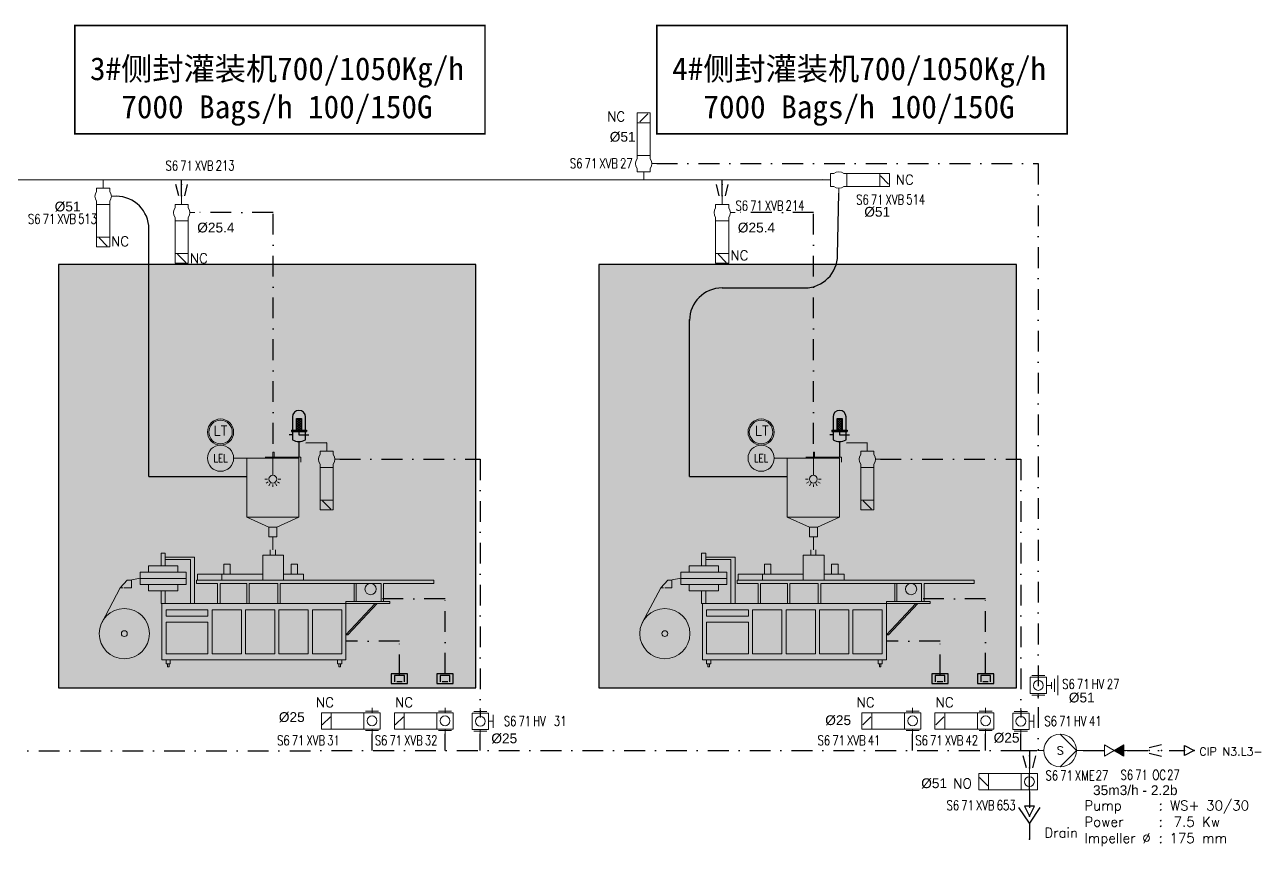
# Model space of a CAD drawing. Header units: inches. Extents: x 16718 to 18814, y 21622 to 22944.
# Drawn here: x 18435.3 to 18813.6, y 22213 to 22464.5 of the extents above; entities that cross this region are included whole.
import ezdxf
from ezdxf.enums import TextEntityAlignment as Align

# ---------------------------------------------------------------- set-up
doc = ezdxf.new("R2010")
doc.units = ezdxf.units.IN
doc.header["$MEASUREMENT"] = 0
doc.linetypes.add('ACAD_ISO02W100', pattern=[15, 12, -3])
doc.linetypes.add('DASHDOT2', pattern=[12.7, 6.35, -3.175, 0, -3.175])
for name, color, linetype, lineweight in [('$31 Equipment', 7, 'Continuous', 9), ('19 Pipe Process', 30, 'Continuous', 30), ('31 Equipment', 7, 'Continuous', 9), ('33 Instruments Labels', 7, 'Continuous', 9), ('AM_0', 7, 'Continuous', 30)]:
    doc.layers.add(name, color=color, linetype=linetype, lineweight=lineweight)
for name, color, linetype in [('DIAMETRE', 7, 'Continuous'), ('MATERIEL-DIVERS', 7, 'Continuous'), ('POMPES-PROCESS', 7, 'Continuous'), ('REPERES', 7, 'Continuous'), ('techn-data', 7, 'Continuous'), ('TEXTES', 7, 'Continuous'), ('TUYAUTERIE-NEP', 4, 'DASHDOT2'), ('TUYAUTERIE-PROCESS', 30, 'Continuous'), ('TXT_FR', 7, 'Continuous'), ('VANNES', 7, 'Continuous'), ('VANNES-PROCESS', 7, 'Continuous')]:
    doc.layers.add(name, color=color, linetype=linetype)
doc.layers.add('FOURNITURE CLIENT', color=7, linetype='Continuous', true_color=0xc8e6e6)
doc.layers.get('REPERES').off()
doc.styles.add('ROMANS', font='ROMANS.SHX')
doc.styles.add('ROMANT', font='romant')
doc.styles.get("Standard").update_dxf_attribs({"font": 'arial.ttf'})
doc.styles.add('USER3', font='ITALIC.SHX', dxfattribs={"bigfont": 'gbcbig.shx'})

# ---------------------------------------------------------------- blocks, each defined once
blk = doc.blocks.new('APV-FCE-NRV-GEN-1')
at = {"layer": '31 Equipment'}
h = blk.add_hatch(dxfattribs=at)
h.set_pattern_fill('ANSI31', color=256, scale=0.01, style=0)
h.set_pattern_definition([(45, (0, 0), (-0.02245064, 0.02245064), [])])
h.paths.add_polyline_path([(3, 1.75), (3, -1.75), (0, 0)])
at = {"layer": '31 Equipment', "linetype": 'ACAD_ISO02W100', "ltscale": 38}
for p, q in [((-3, 0), (-5, 0)), ((0, 0), (-3, 1.75)), ((-3, 1.75), (-3, -1.75)), ((0, 0), (-3, -1.75)), ((0, 0), (3, 1.75)), ((0, 0), (3, -1.75)), ((3, 1.75), (3, -1.75)), ((3, 0), (5, 0))]:
    blk.add_line(p, q, dxfattribs=at)
blk = doc.blocks.new('APV-PMP-GEN-CENTRI-1')
at = {"layer": '31 Equipment', "ltscale": 38}
for p, q in [((5, 0), (0, 5)), ((-5, 0), (-7, 0)), ((5, 0), (0, -5)), ((5, 0), (7, 0))]:
    blk.add_line(p, q, dxfattribs=at)
blk.add_circle((0, 0), 5, dxfattribs=at)
at = {"layer": '31 Equipment', "style": 'ROMANT', "flags": 8}
blk.add_attdef('I', text='', height=2.5, dxfattribs=at).set_placement((0, 0), align=Align.MIDDLE)
blk = doc.blocks.new('APV-VLV-SSEAT-SW41-3')
at = {"layer": '31 Equipment', "ltscale": 38}
for p, q in [((1.25, 15.25), (-1.25, 12.75)), ((-2, 2.5), (-2, 1.5)), ((2, 2.5), (2, 1.5)), ((2.5, 0), (4, 0)), ((-2, -2.5), (-2, -1.5)), ((2, -2.5), (-2, -2.5)), ((-2, -2.5), (2, -2.5)), ((0, -2.5), (0, -5)), ((2, -2.5), (2, -1.5))]:
    blk.add_line(p, q, dxfattribs=at)
for points in [[(-2, 12.5), (2, 12.5), (2, 15.5), (-2, 15.5)], [(-2, 2.5), (2, 2.5), (2, 12.5), (-2, 12.5)]]:
    blk.add_lwpolyline(points, close=True, dxfattribs=at)
for start, end in [(143.1301, 216.8699), (323.1301, 36.8699)]:
    blk.add_arc((0, 0), 2.5, start, end, dxfattribs=at)
blk = doc.blocks.new('wqs2qw')
at = {"layer": '31 Equipment'}
for p, q in [((30406.37, 63686.77), (30405.98, 63686.77)), ((30405.98, 63686.77), (30405.98, 63684.82)), ((30406.37, 63684.82), (30406.37, 63686.77)), ((30406.43, 63677.94), (30406.43, 63686.44)), ((30395.72, 63682.87), (30395.72, 63684.82)), ((30395.72, 63684.82), (30409.35, 63684.82)), ((30416.41, 63684.39), (30396.42, 63684.39)), ((30396.42, 63684.39), (30396.42, 63661.87)), ((30416.41, 63661.87), (30416.41, 63684.39)), ((30404.43, 63676.44), (30403.43, 63676.44)), ((30404.7, 63675.44), (30403.83, 63674.94)), ((30405.43, 63674.7), (30404.93, 63673.84)), ((30406.43, 63674.44), (30406.43, 63673.44)), ((30407.43, 63674.7), (30407.93, 63673.84)), ((30408.16, 63675.44), (30409.03, 63674.94)), ((30408.43, 63676.44), (30409.43, 63676.44)), ((30396.42, 63661.87), (30416.41, 63661.87)), ((30404.91, 63658.11), (30396.42, 63661.87)), ((30407.91, 63658.11), (30404.91, 63658.11)), ((30404.91, 63654.36), (30404.91, 63658.11)), ((30407.91, 63658.11), (30416.41, 63661.87)), ((30407.91, 63658.11), (30407.91, 63654.36)), ((30407.91, 63654.36), (30404.91, 63654.36)), ((30406.43, 63654.44), (30406.43, 63649.44)), ((30405.43, 63649.44), (30405.43, 63647.44)), ((30407.43, 63649.44), (30407.43, 63647.44)), ((30396.95, 63643.86), (30396.95, 63640.1)), ((30399.45, 63643.86), (30396.95, 63643.86)), ((30399.45, 63640.1), (30399.45, 63643.86)), ((30402.31, 63647.35), (30402.31, 63637.74)), ((30410.31, 63647.35), (30402.31, 63647.35)), ((30410.31, 63637.74), (30410.31, 63647.35)), ((30422.69, 63643.86), (30422.69, 63640.1)), ((30425.19, 63643.86), (30422.69, 63643.86)), ((30425.19, 63640.1), (30425.19, 63643.86)), ((30436.38, 63646.63), (30447.57, 63646.63)), ((30436.38, 63628.85), (30436.38, 63646.63)), ((30437.98, 63645.67), (30437.98, 63628.85)), ((30447.57, 63645.67), (30437.98, 63645.67)), ((30447.57, 63648.07), (30447.57, 63643.27)), ((30449.17, 63648.07), (30447.57, 63648.07)), ((30449.17, 63643.27), (30449.17, 63648.07)), ((30394.71, 63640.1), (30402.2, 63640.1)), ((30394.71, 63637.85), (30394.71, 63640.1)), ((30402.2, 63640.1), (30399.45, 63640.1)), ((30410.2, 63640.1), (30435.19, 63640.1)), ((30425.94, 63640.1), (30410.2, 63640.1)), ((30425.94, 63637.85), (30425.94, 63640.1)), ((30435.19, 63640.1), (30435.19, 63637.85)), ((30457.17, 63640.86), (30439.57, 63640.86)), ((30439.57, 63640.86), (30439.57, 63636.06)), ((30442.77, 63640.86), (30439.57, 63640.86)), ((30442.77, 63643.27), (30453.97, 63643.27)), ((30442.77, 63643.27), (30442.77, 63640.86)), ((30447.57, 63643.27), (30442.77, 63643.27)), ((30453.97, 63643.27), (30449.17, 63643.27)), ((30453.97, 63640.86), (30453.97, 63643.27)), ((30457.17, 63640.86), (30453.97, 63640.86)), ((30457.17, 63636.06), (30457.17, 63640.86)), ((30344.9, 63637.74), (30378.49, 63637.74)), ((30344.9, 63636.54), (30344.9, 63637.74)), ((30364.09, 63636.54), (30344.9, 63636.54)), ((30364.09, 63629.57), (30364.09, 63636.54)), ((30365.05, 63636.54), (30365.05, 63629.57)), ((30374.49, 63636.54), (30365.05, 63636.54)), ((30396.71, 63637.74), (30367.13, 63637.74)), ((30368.73, 63636.54), (30396.71, 63636.54)), ((30374.49, 63629.57), (30374.49, 63636.54)), ((30375.29, 63636.54), (30375.29, 63629.57)), ((30378.49, 63636.54), (30375.29, 63636.54)), ((30435.58, 63637.74), (30391.6, 63637.74)), ((30391.6, 63636.54), (30403.59, 63636.54)), ((30403.59, 63636.54), (30403.59, 63628.85)), ((30404.55, 63636.54), (30415.43, 63636.54)), ((30404.55, 63628.85), (30404.55, 63636.54)), ((30415.43, 63636.54), (30415.43, 63628.85)), ((30416.39, 63636.54), (30426.62, 63636.54)), ((30416.39, 63628.85), (30416.39, 63636.54)), ((30426.62, 63636.54), (30426.62, 63629.33)), ((30427.58, 63636.54), (30435.58, 63636.54)), ((30427.58, 63628.85), (30427.58, 63636.54)), ((30435.58, 63636.54), (30435.58, 63637.74)), ((30439.57, 63638.46), (30457.17, 63638.46)), ((30439.57, 63636.06), (30442.77, 63636.06)), ((30453.97, 63636.06), (30442.77, 63636.06)), ((30442.77, 63636.06), (30442.77, 63633.66)), ((30453.97, 63636.06), (30457.17, 63636.06)), ((30453.97, 63633.66), (30453.97, 63636.06)), ((30457.18, 63638.6), (30457.18, 63638.6)), ((30460.42, 63637.85), (30457.18, 63638.6)), ((30460.52, 63637.74), (30460.52, 63634.86)), ((30462.12, 63637.74), (30460.52, 63637.74)), ((30460.52, 63634.86), (30463.24, 63634.86)), ((30464.84, 63634.86), (30462.12, 63637.74)), ((30463.72, 63634.86), (30464.84, 63634.86)), ((30464.84, 63634.86), (30471.88, 63621.4)), ((30361.7, 63629.57), (30378.49, 63629.57)), ((30361.7, 63628.85), (30361.7, 63629.57)), ((30375.29, 63629.57), (30374.49, 63629.57)), ((30378.49, 63629.57), (30378.49, 63628.85)), ((30442.77, 63633.66), (30447.57, 63633.66)), ((30447.57, 63633.66), (30449.17, 63633.66)), ((30447.57, 63633.66), (30447.57, 63628.85)), ((30449.17, 63633.66), (30453.97, 63633.66)), ((30449.17, 63628.85), (30449.17, 63633.66)), ((30366.49, 63628.85), (30361.7, 63628.85)), ((30365.69, 63628.85), (30367.29, 63628.85)), ((30378.49, 63628.85), (30365.69, 63628.85)), ((30377.69, 63616.84), (30366.49, 63628.85)), ((30367.29, 63628.85), (30378.49, 63616.84)), ((30378.49, 63628.85), (30388.08, 63628.85)), ((30378.49, 63607.23), (30378.49, 63628.85)), ((30380.09, 63626.45), (30391.28, 63626.45)), ((30380.09, 63609.63), (30380.09, 63626.45)), ((30384.88, 63628.85), (30448.85, 63628.85)), ((30391.28, 63626.45), (30391.28, 63609.63)), ((30392.88, 63626.45), (30404.07, 63626.45)), ((30392.88, 63609.63), (30392.88, 63626.45)), ((30403.59, 63628.85), (30404.55, 63628.85)), ((30404.07, 63626.45), (30404.07, 63609.63)), ((30405.67, 63626.45), (30405.67, 63609.63)), ((30416.87, 63626.45), (30405.67, 63626.45)), ((30415.43, 63628.85), (30416.39, 63628.85)), ((30416.87, 63609.63), (30416.87, 63626.45)), ((30418.47, 63626.45), (30418.47, 63609.63)), ((30429.66, 63626.45), (30418.47, 63626.45)), ((30426.62, 63629.33), (30426.62, 63628.85)), ((30429.66, 63609.63), (30429.66, 63626.45)), ((30431.26, 63626.45), (30447.25, 63626.45)), ((30431.26, 63624.04), (30431.26, 63626.45)), ((30437.98, 63628.85), (30436.38, 63628.85)), ((30447.25, 63626.45), (30447.25, 63624.04)), ((30447.57, 63628.85), (30449.17, 63628.85)), ((30448.85, 63628.85), (30448.85, 63607.23)), ((30447.25, 63624.04), (30431.26, 63624.04)), ((30431.26, 63621.64), (30447.25, 63621.64)), ((30431.26, 63609.63), (30431.26, 63621.64)), ((30447.25, 63621.64), (30447.25, 63609.63)), ((30378.49, 63616.84), (30377.69, 63616.84)), ((30391.28, 63607.23), (30378.49, 63607.23)), ((30391.28, 63609.63), (30380.09, 63609.63)), ((30380.09, 63605.78), (30380.09, 63607.23)), ((30381.68, 63607.23), (30381.68, 63605.78)), ((30448.85, 63607.23), (30384.88, 63607.23)), ((30404.07, 63609.63), (30392.88, 63609.63)), ((30405.67, 63609.63), (30416.87, 63609.63)), ((30418.47, 63609.63), (30429.66, 63609.63)), ((30447.25, 63609.63), (30431.26, 63609.63)), ((30445.65, 63605.78), (30445.65, 63607.23)), ((30447.25, 63607.23), (30447.25, 63605.78)), ((30381.68, 63605.78), (30380.09, 63605.78)), ((30380.57, 63605.78), (30380.57, 63604.58)), ((30381.2, 63605.78), (30380.57, 63605.78)), ((30380.57, 63604.58), (30381.2, 63604.58)), ((30381.2, 63604.58), (30381.2, 63605.78)), ((30447.25, 63605.78), (30445.65, 63605.78)), ((30446.77, 63605.78), (30446.13, 63605.78)), ((30446.13, 63605.78), (30446.13, 63604.58)), ((30446.13, 63604.58), (30446.77, 63604.58)), ((30446.77, 63604.58), (30446.77, 63605.78))]:
    blk.add_line(p, q, dxfattribs=at)
at = {"layer": '31 Equipment', "color": 7}
blk.add_line((30421.43, 63684.44), (30416.43, 63684.44), dxfattribs=at)
at = {"layer": '31 Equipment'}
for centre, radius in [((30426.43, 63694.44), 5), ((30426.43, 63694.44), 4.5), ((30406.43, 63676.44), 1.5), ((30369.05, 63634.38), 2.16), ((30463.24, 63617.32), 9.6), ((30463.24, 63617.32), 1.12)]:
    blk.add_circle(centre, radius, dxfattribs=at)
at = {"layer": '31 Equipment', "color": 7}
blk.add_circle((30426.43, 63684.44), 5, dxfattribs=at)
at = {"layer": '31 Equipment'}
for points in [[(30462.99, 63634.86), (30463.49, 63634.86), (30462.99, 63627.9), (30463.49, 63627.4)], [(30463.49, 63608.18), (30462.99, 63608.68), (30463.49, 63634.86), (30462.99, 63634.86)], [(30462.99, 63627.9), (30463.49, 63627.4), (30448.85, 63627.9), (30448.85, 63627.4)], [(30448.85, 63608.18), (30448.85, 63608.68), (30463.49, 63608.18), (30462.99, 63608.68)]]:
    blk.add_trace(points, dxfattribs=at)
blk = doc.blocks.new('CR')
at = {"color": 7}
for p, q in [((-2.5, 2.5), (2.5, 1.25)), ((2.5, 1.25), (2.5, 1.25)), ((2.5, -1.25), (-2.5, -2.5))]:
    blk.add_line(p, q, dxfattribs=at)
at = {"color": 7, "extrusion": (-1, 0, 0)}
blk.add_point((-2.5, 0), dxfattribs=at)
at = {"color": 7, "extrusion": (1, 0, 0)}
blk.add_point((2.5, 0), dxfattribs=at)
blk = doc.blocks.new('*X53')
at = {"color": 0}
for p, q in [((688.5, 377.37), (691.13, 380)), ((688.5, 378.79), (689.71, 380)), ((688.5, 375.96), (691.5, 378.96)), ((688.5, 374.54), (691.5, 377.54)), ((688.5, 373.13), (691.5, 376.13)), ((689.78, 373), (691.5, 374.72)), ((691.2, 373), (691.5, 373.3))]:
    blk.add_line(p, q, dxfattribs=at)
blk = doc.blocks.new('SAFILT')
for p, q in [((-4, 11), (-4, 3)), ((-1.5, 3), (-1.5, 10)), ((-1.5, 10), (1.5, 10)), ((1.5, 10), (1.5, 3)), ((4, 3), (4, 11)), ((-4, 0), (-6, 0)), ((-4.68, 3), (-4.68, 2)), ((-4.68, 3), (4.68, 3)), ((-4.68, 2), (4.68, 2)), ((-4, 2), (-4, -3)), ((0, 3), (0, 0)), ((0, 0), (6, 0)), ((4, -3), (4, 2)), ((4.68, 3), (4.68, 2)), ((0, -4), (0, -6))]:
    blk.add_line(p, q)
for centre, radius, start, end in [((0, 11), 4, 0, 180), ((0, 4.5), 8.5, 241.92751, 298.07249)]:
    blk.add_arc(centre, radius, start, end)
at = {"xscale": -1}
blk.add_blockref('*X53', (690, -370), dxfattribs=at)
blk.add_blockref('*X53', (-690, -370))
blk = doc.blocks.new('APV-VLVM-BFLY-SVS-1')
at = {"layer": '31 Equipment', "ltscale": 38}
for p, q in [((-2, 4), (2, 4)), ((0, 2.5), (0, 4)), ((-2.5, 0), (-4, 0)), ((2.5, 2.5), (-2.5, 2.5)), ((-2.5, 2.5), (-2.5, -2.5)), ((2.5, -2.5), (2.5, 2.5)), ((2.5, 0), (4, 0)), ((-2.5, -2.5), (2.5, -2.5))]:
    blk.add_line(p, q, dxfattribs=at)
at = {"layer": '31 Equipment'}
for p, q in [((-3, 2), (-3, -2)), ((3, -2), (3, 2))]:
    blk.add_line(p, q, dxfattribs=at)
at = {"layer": '31 Equipment', "ltscale": 38}
blk.add_circle((0, 0), 1.5, dxfattribs=at)
blk = doc.blocks.new('RACCORD')
for p, q in [((-0.5, 2.5), (2.5, 2.5)), ((-0.5, -2.5), (-0.5, 2.5)), ((2.5, 2.5), (2.5, -2.5)), ((2.5, -2.5), (-0.5, -2.5))]:
    blk.add_line(p, q)
at = {"color": 7}
for p, q in [((0, 1.5), (2, 1.5)), ((0, 0.83), (0, -0.83)), ((2, 1.5), (2, -1.5)), ((0, -0.83), (0, -0.83)), ((2, -1.5), (0, -1.5))]:
    blk.add_line(p, q, dxfattribs=at)
blk = doc.blocks.new('FLE23-A')
at = {"color": 7}
for p, q in [((0, 1.5), (-3, 0)), ((-3, 0), (0, -1.5)), ((0, -1.5), (0, 1.5))]:
    blk.add_line(p, q, dxfattribs=at)
at = {"layer": 'MATERIEL-DIVERS', "color": 7, "extrusion": (-1, 0, 0)}
blk.add_point((-3, 0), dxfattribs=at)
at = {"layer": 'MATERIEL-DIVERS', "color": 2}
for p in [(-3, 0), (0, 0)]:
    blk.add_point(p, dxfattribs=at)
at = {"layer": 'MATERIEL-DIVERS', "color": 7, "extrusion": (1, 0, 0)}
blk.add_point((0, 0), dxfattribs=at)
blk = doc.blocks.new('FLE23')
at = {"color": 7}
for p, q in [((0, -1.5), (0, 1.5)), ((0, 1.5), (3, 0)), ((3, 0), (0, -1.5))]:
    blk.add_line(p, q, dxfattribs=at)
at = {"layer": 'MATERIEL-DIVERS', "color": 2}
for p in [(0, 0), (3, 0)]:
    blk.add_point(p, dxfattribs=at)
at = {"layer": 'MATERIEL-DIVERS', "color": 7, "extrusion": (-1, 0, 0)}
blk.add_point((0, 0), dxfattribs=at)
at = {"layer": 'MATERIEL-DIVERS', "color": 7, "extrusion": (1, 0, 0)}
blk.add_point((3, 0), dxfattribs=at)
blk = doc.blocks.new('EGOUT')
at = {"color": 7}
for p, q in [((-3.2, 9.61), (0, 4.81)), ((0, 4.81), (3.2, 9.61)), ((0, 4.81), (0, 0))]:
    blk.add_line(p, q, dxfattribs=at)
at = {"color": 7, "extrusion": (0, -1, 0)}
blk.add_point((0, 0), dxfattribs=at)
at = {"layer": 'POMPES-PROCESS', "style": 'ROMANS'}
blk.add_attdef('EGOUT', text='', height=3, dxfattribs=at).set_placement((0, -4), align=Align.MIDDLE)
blk = doc.blocks.new('REPNORM1')
at = {"layer": 'TEXTES', "style": 'ROMANS', "width": 0.75}
for tag, p in [('ZONE', (-9.75, -1.25)), ('SOUSZONE', (-5.25, -1.25)), ('ELEMENT', (-0.75, -1.25)), ('NUM', (5.59, -1.22))]:
    blk.add_attdef(tag, p, '', height=3, dxfattribs=at)
blk = doc.blocks.new('REPNORM')
at = {"layer": 'TEXTES', "style": 'ROMANS', "width": 0.75}
for tag, p in [('ZONE', (-9.75, -1.25)), ('SOUSZONE', (-5.25, -1.25)), ('ELEMENT', (0, -1.25)), ('NUM', (4.5, -1.25))]:
    blk.add_attdef(tag, p, '', height=3, dxfattribs=at)
blk = doc.blocks.new('APV-VLV-BFLY-SVS-3')
at = {"layer": '31 Equipment', "ltscale": 38}
for p, q in [((1.25, 15.25), (-1.25, 12.75)), ((-2.5, 0), (-4, 0)), ((2.5, 2.5), (-2.5, 2.5)), ((-2.5, 2.5), (-2.5, -2.5)), ((2.5, -2.5), (2.5, 2.5)), ((2.5, 0), (4, 0)), ((-2.5, -2.5), (2.5, -2.5))]:
    blk.add_line(p, q, dxfattribs=at)
at = {"layer": '31 Equipment'}
for p, q in [((-3, 2), (-3, -2)), ((3, -2), (3, 2))]:
    blk.add_line(p, q, dxfattribs=at)
at = {"layer": '31 Equipment', "ltscale": 38}
for points in [[(-2.5, 12.5), (2.5, 12.5), (2.5, 15.5), (-2.5, 15.5)], [(-2.5, 2.5), (2.5, 2.5), (2.5, 12.5), (-2.5, 12.5)]]:
    blk.add_lwpolyline(points, close=True, dxfattribs=at)
blk.add_circle((0, 0), 1.5, dxfattribs=at)
blk = doc.blocks.new('APV-VLVM-BFLY-SVS-3')
at = {"layer": '31 Equipment'}
for p, q in [((3, 6), (-3, 6)), ((-2, 5), (2, 5)), ((-1, 4), (1, 4)), ((-3, 2), (-3, -2)), ((3, -2), (3, 2))]:
    blk.add_line(p, q, dxfattribs=at)
at = {"layer": '31 Equipment', "ltscale": 38}
for p, q in [((0, 2.5), (0, 4)), ((-2.5, 0), (-4, 0)), ((2.5, 2.5), (-2.5, 2.5)), ((-2.5, 2.5), (-2.5, -2.5)), ((2.5, -2.5), (2.5, 2.5)), ((2.5, 0), (4, 0)), ((-2.5, -2.5), (2.5, -2.5))]:
    blk.add_line(p, q, dxfattribs=at)
blk.add_circle((0, 0), 1.5, dxfattribs=at)
blk = doc.blocks.new('APV-VLV-BFLY-SV-4')
at = {"layer": '31 Equipment', "ltscale": 38}
for p, q in [((1.25, 15.25), (-1.25, 12.75)), ((2.5, 2.5), (-2.5, 2.5)), ((-2.5, 2.5), (-2.5, -2.5)), ((2.5, -2.5), (2.5, 2.5)), ((-2.5, -2.5), (2.5, -2.5))]:
    blk.add_line(p, q, dxfattribs=at)
at = {"layer": '31 Equipment'}
for p, q in [((-4, 0), (-2.5, 0)), ((2.5, 0), (4, 0))]:
    blk.add_line(p, q, dxfattribs=at)
at = {"layer": '31 Equipment', "lineweight": 30}
blk.add_line((-2.5, 0), (2.5, 0), dxfattribs=at)
at = {"layer": '31 Equipment', "ltscale": 38}
for points in [[(-2.5, 12.5), (2.5, 12.5), (2.5, 15.5), (-2.5, 15.5)], [(-2.5, 2.5), (2.5, 2.5), (2.5, 12.5), (-2.5, 12.5)]]:
    blk.add_lwpolyline(points, close=True, dxfattribs=at)
blk.add_circle((0, 0), 1.5, dxfattribs=at)
blk = doc.blocks.new('TEXT-PUMP_caract_ANGLAIS')
at = {"layer": 'techn-data', "style": 'ROMANS'}
for s, p in [('Pump', (-22, 9)), ('Power', (-22, 4)), ('Kw', (14, 4)), ('Impeller %%C', (-22, -1)), ('mm', (14, -1))]:
    blk.add_text(s, height=3, dxfattribs=at).set_placement(p)
for p in [(2, 9), (2, 4), (2, -1)]:
    blk.add_text(':', height=3, dxfattribs=at).set_placement(p, align=Align.RIGHT)
blk.add_attdef('Type', (4.23, 9), '', height=3, dxfattribs=at)
for tag, p in [('Pui', (11.76, 4)), ('Dia', (11.76, -1))]:
    blk.add_attdef(tag, text='', height=3, dxfattribs=at).set_placement(p, align=Align.RIGHT)

msp = doc.modelspace()

# ---------------------------------------------------------------- hatches: boundary and pattern name
at = {"layer": 'FOURNITURE CLIENT'}
h = msp.add_hatch(color=256, dxfattribs=at)
h.dxf.hatch_style = 1
h.paths.add_polyline_path([(18445.57, 22391.04), (18445.57, 22261.5), (18573.33, 22261.5), (18573.33, 22391.04)])
h = msp.add_hatch(color=256, dxfattribs=at)
h.dxf.hatch_style = 1
h.paths.add_polyline_path([(18610.98, 22391.04), (18610.98, 22261.5), (18738.75, 22261.5), (18738.75, 22391.04)])

# ---------------------------------------------------------------- linework, layer by layer
at = {"layer": '19 Pipe Process', "ltscale": 2}
for p, q in [((18483.27, 22411.94), (18483.27, 22416.94)), ((18648.69, 22411.94), (18648.69, 22416.94)), ((18683.98, 22393.9), (18684.38, 22412.94)), ((18473.27, 22374.21), (18473.27, 22401.94)), ((18473.27, 22326.21), (18473.27, 22374.21)), ((18638.69, 22326.21), (18638.69, 22374.21)), ((18473.27, 22326.21), (18503.27, 22326.21)), ((18638.69, 22326.21), (18668.69, 22326.21))]:
    msp.add_line(p, q, dxfattribs=at)
at = {"layer": '19 Pipe Process'}
msp.add_line((18648.69, 22383.9), (18673.98, 22383.9), dxfattribs=at)
at = {"layer": '19 Pipe Process', "ltscale": 2}
msp.add_lwpolyline([(18679.38, 22416.94), (18076.58, 22416.89)], dxfattribs=at)
at = {"layer": '19 Pipe Process'}
for centre, start, end in [((18463.27, 22401.94), 0, 90), ((18673.98, 22393.9), 270, 0), ((18648.69, 22373.9), 90, 180)]:
    msp.add_arc(centre, 10, start, end, dxfattribs=at)
at = {"layer": '31 Equipment', "const_width": 0.49}
for points in [[(18450.58, 22431.03), (18450.58, 22464.21), (18576.12, 22464.21), (18576.12, 22431.03)], [(18628.68, 22431.03), (18628.68, 22464.21), (18754.22, 22464.21), (18754.22, 22431.03)]]:
    msp.add_lwpolyline(points, close=True, dxfattribs=at)
at = {"layer": 'AM_0'}
for points in [[(18445.57, 22391.04), (18445.57, 22261.5), (18573.33, 22261.5), (18573.33, 22261.5), (18573.33, 22261.5), (18573.33, 22391.04), (18445.57, 22391.04)], [(18610.98, 22391.04), (18610.98, 22261.5), (18738.75, 22261.5), (18738.75, 22261.5), (18738.75, 22261.5), (18738.75, 22391.04), (18610.98, 22391.04)]]:
    msp.add_lwpolyline(points, dxfattribs=at)
at = {"layer": 'TUYAUTERIE-NEP'}
for p, q in [((18628.69, 22421.94), (18745.42, 22421.94)), ((18745.42, 22421.94), (18745.42, 22242.31)), ((18511.24, 22406.94), (18487.27, 22406.94)), ((18511.24, 22336.21), (18511.24, 22406.94)), ((18676.65, 22406.94), (18652.69, 22406.94)), ((18676.65, 22336.21), (18676.65, 22406.94)), ((18527.68, 22336.44), (18519.19, 22336.4)), ((18519.19, 22335.9), (18519.19, 22332.08)), ((18693.1, 22336.44), (18684.61, 22336.4)), ((18684.61, 22335.9), (18684.61, 22332.08)), ((18531.68, 22331.44), (18574.66, 22331.44)), ((18574.66, 22331.44), (18574.66, 22252.39)), ((18697.1, 22331.44), (18740.08, 22331.44)), ((18740.08, 22331.44), (18740.08, 22252.39)), ((18563.88, 22288.71), (18542.27, 22288.71)), ((18563.88, 22265.8), (18563.88, 22288.71)), ((18729.29, 22288.71), (18707.69, 22288.71)), ((18729.29, 22265.8), (18729.29, 22288.71)), ((18549.93, 22275.76), (18533.54, 22275.76)), ((18549.93, 22265.3), (18549.93, 22275.76)), ((18715.35, 22275.76), (18698.96, 22275.76)), ((18715.35, 22265.3), (18715.35, 22275.76)), ((18541.55, 22242.31), (18541.55, 22247.38)), ((18563.88, 22242.31), (18563.88, 22247.38)), ((18574.66, 22242.31), (18574.66, 22247.38)), ((18706.97, 22242.31), (18706.96, 22247.38)), ((18729.29, 22242.31), (18729.29, 22247.38)), ((18740.08, 22242.31), (18740.08, 22247.38)), ((18209.14, 22242.16), (18738.6, 22242.31)), ((18738.63, 22242.31), (18747.63, 22242.31)), ((18742.71, 22242.31), (18742.71, 22236.75)), ((18759.13, 22242.31), (18772.13, 22242.31)), ((18772.63, 22242.31), (18790.13, 22242.31)), ((18742.71, 22229.75), (18742.71, 22224.75))]:
    msp.add_line(p, q, dxfattribs=at)

# ---------------------------------------------------------------- block references
at = {"layer": '$31 Equipment'}
ref = msp.add_blockref('wqs2qw', (42836.33, -28615.78), dxfattribs=dict(at, xscale=-0.8, yscale=0.8, zscale=0.8))
ref.add_attrib('LE?', 'LEL', dxfattribs={"layer": '33 Instruments Labels', "height": 2.4, "style": 'ROMANS', "width": 0.8}).set_placement((18495.18, 22331.77), align=Align.MIDDLE)
ref = msp.add_blockref('wqs2qw', (43001.74, -28615.78), dxfattribs=dict(at, xscale=-0.8, yscale=0.8, zscale=0.8))
ref.add_attrib('LE?', 'LEL', dxfattribs={"layer": '33 Instruments Labels', "height": 2.4, "style": 'ROMANS', "width": 0.8}).set_placement((18660.6, 22331.77), align=Align.MIDDLE)
at = {"rotation": 90.00000000000001}
msp.add_blockref('APV-VLV-BFLY-SV-4', (18742.71, 22232.75), dxfattribs=at)
at = {"layer": '31 Equipment', "linetype": 'ACAD_ISO02W100', "ltscale": 38, "rotation": 270}
msp.add_blockref('APV-VLVM-BFLY-SVS-3', (18745.42, 22262.21), dxfattribs=at)
at = {"layer": '31 Equipment'}
msp.add_blockref('APV-PMP-GEN-CENTRI-1', (18752.13, 22242.31), dxfattribs=at).add_auto_attribs({'I': 'S'})
at = {"layer": 'MATERIEL-DIVERS', "xscale": 0.7, "yscale": 0.7, "zscale": 0.7, "rotation": 270}
for p in [(18483.27, 22413.84), (18648.69, 22413.84)]:
    msp.add_blockref('CR', p, dxfattribs=at)
at = {"layer": 'MATERIEL-DIVERS', "xscale": 0.5, "yscale": 0.5, "zscale": 0.5}
for p in [(18519.19, 22338.9), (18684.61, 22338.9)]:
    msp.add_blockref('SAFILT', p, dxfattribs=at)
at = {"layer": 'MATERIEL-DIVERS', "xscale": -1}
for name, p, rotation in [('RACCORD', (18549.93, 22263.3), 270), ('RACCORD', (18563.87, 22263.3), 270), ('RACCORD', (18715.35, 22263.3), 270), ('RACCORD', (18729.29, 22263.3), 270), ('APV-FCE-NRV-GEN-1', (18768.63, 22242.31), 180), ('FLE23', (18742.71, 22225.21), 90)]:
    msp.add_blockref(name, p, dxfattribs=dict(at, rotation=rotation))
msp.add_blockref('FLE23-A', (18790.13, 22242.31), dxfattribs=at)
at = {"layer": 'MATERIEL-DIVERS'}
ref = msp.add_blockref('EGOUT', (18742.71, 22215.21), dxfattribs=dict(at, xscale=-1))
ref.add_attrib('EGOUT', 'Drain', dxfattribs={"layer": 'POMPES-PROCESS', "height": 3, "style": 'ROMANS'}).set_placement((18752.42, 22217.21), align=Align.MIDDLE)
at = {"layer": 'REPERES'}
for name, p, values in [('REPNORM1', (18611.85, 22421.75), {'ZONE': 'S6', 'SOUSZONE': '71', 'ELEMENT': 'XVB', 'NUM': '27'}), ('REPNORM1', (18488.1, 22421.07), {'ZONE': 'S6', 'SOUSZONE': '71', 'ELEMENT': 'XVB', 'NUM': '213'}), ('REPNORM1', (18699.43, 22410.68), {'ZONE': 'S6', 'SOUSZONE': '71', 'ELEMENT': 'XVB', 'NUM': '514'}), ('REPNORM1', (18662.5, 22408.84), {'ZONE': 'S6', 'SOUSZONE': '71', 'ELEMENT': 'XVB', 'NUM': '214'}), ('REPNORM1', (18446.01, 22404.77), {'ZONE': 'S6', 'SOUSZONE': '71', 'ELEMENT': 'XVB', 'NUM': '513'}), ('REPNORM1', (18591.61, 22251.03), {'ZONE': 'S6', 'SOUSZONE': '71', 'ELEMENT': 'HV', 'NUM': '31'}), ('REPNORM1', (18522.23, 22245.15), {'ZONE': 'S6', 'SOUSZONE': '71', 'ELEMENT': 'XVB', 'NUM': '31'}), ('REPNORM1', (18552.13, 22245.15), {'ZONE': 'S6', 'SOUSZONE': '71', 'ELEMENT': 'XVB', 'NUM': '32'}), ('REPNORM1', (18687.64, 22245.15), {'ZONE': 'S6', 'SOUSZONE': '71', 'ELEMENT': 'XVB', 'NUM': '41'}), ('REPNORM1', (18717.54, 22245.15), {'ZONE': 'S6', 'SOUSZONE': '71', 'ELEMENT': 'XVB', 'NUM': '42'}), ('REPNORM1', (18757.39, 22234.41), {'ZONE': 'S6', 'SOUSZONE': '71', 'ELEMENT': 'XME', 'NUM': '27'}), ('REPNORM', (18780.33, 22234.6), {'ZONE': 'S6', 'SOUSZONE': '71', 'ELEMENT': 'OC', 'NUM': '27'}), ('REPNORM1', (18727.1, 22225.28), {'ZONE': 'S6', 'SOUSZONE': '71', 'ELEMENT': 'XVB', 'NUM': '653'})]:
    msp.add_blockref(name, p, dxfattribs=at).add_auto_attribs(values)
ref = msp.add_blockref('REPNORM1', (18762.5, 22262.38), dxfattribs=at)
ref.add_attrib('ZONE', 'S6', (18752.75, 22261.13), dxfattribs={"layer": 'TEXTES', "height": 3, "style": 'ROMANS', "width": 0.75})
ref.add_attrib('SOUSZONE', '71', (18757.25, 22261.13), dxfattribs={"layer": 'TEXTES', "height": 3, "style": 'ROMANS', "width": 0.75})
ref.add_attrib('ELEMENT', 'HV', (18761.75, 22261.13), dxfattribs={"layer": 'TEXTES', "height": 3, "style": 'ROMANS', "width": 0.75})
ref.add_attrib('NUM', '27', (18766.39, 22261.16), dxfattribs={"layer": 'TEXTES', "height": 3, "style": 'ROMANS', "width": 0.75})
ref = msp.add_blockref('REPNORM1', (18757.03, 22251.03), dxfattribs=at)
ref.add_attrib('ZONE', 'S6', (18747.28, 22249.78), dxfattribs={"layer": 'TEXTES', "height": 3, "style": 'ROMANS', "width": 0.75})
ref.add_attrib('SOUSZONE', '71', (18751.78, 22249.78), dxfattribs={"layer": 'TEXTES', "height": 3, "style": 'ROMANS', "width": 0.75})
ref.add_attrib('ELEMENT', 'HV', (18756.28, 22249.78), dxfattribs={"layer": 'TEXTES', "height": 3, "style": 'ROMANS', "width": 0.75})
ref.add_attrib('NUM', '41', (18760.92, 22249.81), dxfattribs={"layer": 'TEXTES', "height": 3, "style": 'ROMANS', "width": 0.75})
at = {"layer": 'TUYAUTERIE-PROCESS'}
msp.add_blockref('TEXT-PUMP_caract_ANGLAIS', (18781.52, 22214.98), dxfattribs=at).add_auto_attribs({'Dia': '175', 'Pui': '7.5', 'Type': 'WS+ 30/30'})
at = {"layer": 'VANNES'}
msp.add_blockref('APV-VLV-SSEAT-SW41-3', (18624.69, 22421.94), dxfattribs=at)
at = {"layer": 'VANNES', "rotation": 270}
for name, p in [('APV-VLV-SSEAT-SW41-3', (18684.38, 22416.94)), ('APV-VLVM-BFLY-SVS-1', (18574.66, 22251.24)), ('APV-VLVM-BFLY-SVS-1', (18740.08, 22251.24))]:
    msp.add_blockref(name, p, dxfattribs=at)
at = {"layer": 'VANNES', "xscale": -1}
for name, p, rotation in [('APV-VLV-SSEAT-SW41-3', (18459.27, 22411.94), 180), ('APV-VLV-SSEAT-SW41-3', (18483.27, 22406.94), 180), ('APV-VLV-SSEAT-SW41-3', (18648.69, 22406.94), 180), ('APV-VLV-SSEAT-SW41-3', (18527.68, 22331.44), 180), ('APV-VLV-SSEAT-SW41-3', (18693.1, 22331.44), 180), ('APV-VLV-BFLY-SVS-3', (18541.55, 22251.38), 90), ('APV-VLV-BFLY-SVS-3', (18563.88, 22251.38), 90), ('APV-VLV-BFLY-SVS-3', (18706.96, 22251.38), 90), ('APV-VLV-BFLY-SVS-3', (18729.29, 22251.38), 90)]:
    msp.add_blockref(name, p, dxfattribs=dict(at, rotation=rotation))
at = {"layer": 'VANNES-PROCESS', "xscale": 0.75, "yscale": 0.75, "zscale": 0.75}
for p, rotation in [((18781.23, 22242.31), 180), ((18742.71, 22238.84), 270)]:
    msp.add_blockref('CR', p, dxfattribs=dict(at, rotation=rotation))

# ---------------------------------------------------------------- texts
at = {"layer": '31 Equipment', "style": 'ROMANS'}
msp.add_text('CIP N3.L3-', height=2.5, dxfattribs=at).set_placement((18794.69, 22240.73))
at = {"layer": '31 Equipment', "char_height": 7, "attachment_point": 5, "style": 'USER3'}
for s, insert, width in [('{\\fSimSun|b0|i0|c134|p2;3\\fSimSun|b0|i0|c0|p2;#\\fSimSun|b0|i0|c134|p2;侧封灌装机700/1050Kg/h\\P7000 Bags/h 100/150G}', (18512.44, 22444), 134.1157), ('{\\fSimSun|b0|i0|c134|p2;4\\fSimSun|b0|i0|c0|p2;#\\fSimSun|b0|i0|c134|p2;侧封灌装机700/1050Kg/h\\P7000 Bags/h 100/150G}', (18690.57, 22444), 130.2016)]:
    msp.add_mtext(s, dxfattribs=dict(at, insert=insert, width=width))
at = {"layer": 'DIAMETRE'}
for s, p in [('%%C51', (18614.29, 22428.66)), ('%%C51', (18444.43, 22407.31)), ('%%C51', (18692.17, 22405.7)), ('%%C25.4', (18488.05, 22400.87)), ('%%C25.4', (18653.47, 22400.87)), ('%%C51', (18754.76, 22257.01)), ('%%C25', (18513.03, 22251.03)), ('%%C25', (18680.22, 22250.08)), ('%%C25', (18578.05, 22244.52)), ('%%C25', (18731.76, 22244.7)), ('%%C51', (18709.59, 22230.78)), ('35m3/h - 2.2b', (18762.17, 22228.65))]:
    msp.add_text(s, height=3, dxfattribs=at).set_placement(p)
at = {"layer": 'TEXTES', "style": 'ROMANS'}
for s, p in [('NC', (18613.49, 22434.85)), ('NC', (18701.8, 22415.51)), ('NC', (18461.67, 22396.63)), ('NC', (18485.78, 22391.44)), ('NC', (18651.19, 22392.36)), ('NC', (18524.38, 22255.53)), ('NC', (18548.58, 22255.53)), ('NC', (18689.8, 22255.53)), ('NC', (18714, 22255.53)), ('NO', (18719.41, 22230.71))]:
    msp.add_text(s, height=3, dxfattribs=at).set_placement(p)
at = {"layer": 'TXT_FR', "style": 'ROMANS'}
for p in [(18495.16, 22338.68), (18660.81, 22338.7)]:
    msp.add_text('LT', height=3, dxfattribs=at).set_placement(p, align=Align.CENTER)

doc.saveas('drawing.dxf')
